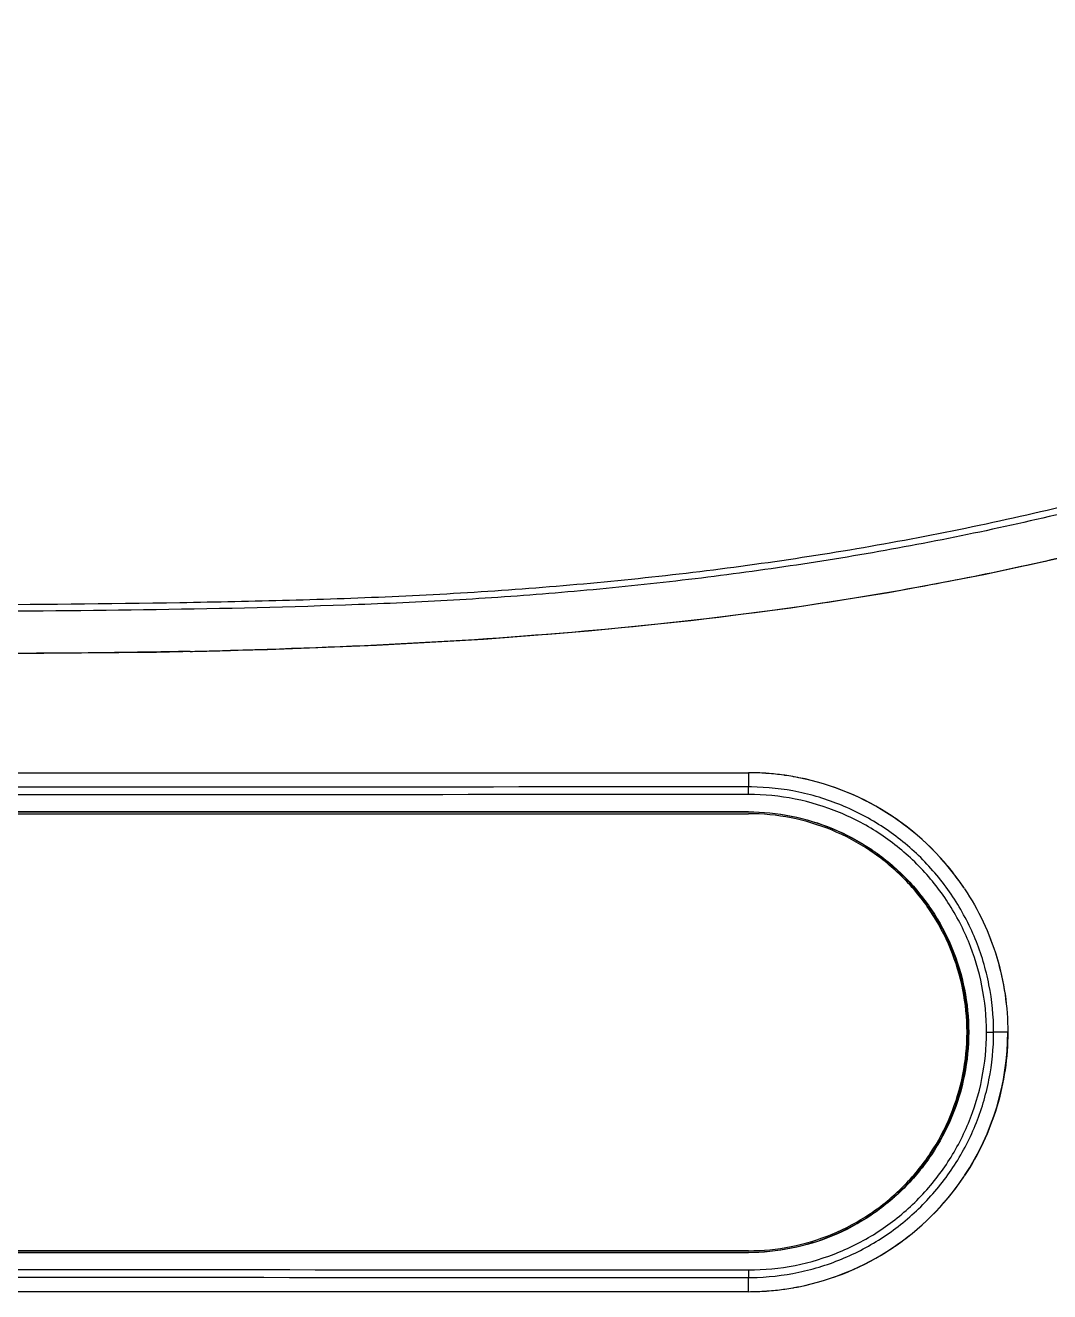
# Model space of a CAD drawing. Header units: millimetres. Extents: x 50 to 1284, y 47 to 781.
# Drawn here: x 247.9 to 378, y 302.7 to 463.6 of the extents above; entities that cross this region are included whole.
import ezdxf

# ---------------------------------------------------------------- set-up
doc = ezdxf.new("R2010")
doc.units = ezdxf.units.MM
doc.header["$LTSCALE"] = 20
doc.layers.add('00_COMPONENTS', color=7, linetype='Continuous')

msp = doc.modelspace()

# ---------------------------------------------------------------- linework, layer by layer
at = {"layer": '00_COMPONENTS', "color": 7, "linetype": 'Continuous'}
for p, q in [((222.451, 368.65), (300.122, 368.65)), ((222.451, 368.65), (300.122, 368.65)), ((300.122, 368.65), (319.909, 368.65)), ((300.122, 368.65), (319.909, 368.65)), ((319.909, 368.65), (339.695, 368.65)), ((319.909, 368.65), (339.695, 368.65)), ((134.365, 363.45), (339.716, 363.45)), ((339.695, 363.681), (134.78, 363.681)), ((339.663, 363.65), (134.78, 363.65)), ((367.019, 354.115), (367.047, 354.073)), ((367.047, 354.073), (367.068, 354.042)), ((367.068, 354.042), (367.047, 354.073)), ((367.044, 317.323), (367.013, 317.277)), ((367.068, 317.358), (367.044, 317.323)), ((367.044, 317.323), (367.068, 317.358)), ((339.716, 307.95), (134.365, 307.95)), ((134.78, 307.75), (339.663, 307.75)), ((134.78, 307.718), (339.695, 307.718)), ((300.122, 302.75), (130.424, 302.75)), ((300.122, 302.75), (130.424, 302.75)), ((325.891, 302.75), (300.122, 302.75)), ((319.909, 302.75), (300.122, 302.75)), ((339.695, 302.75), (319.909, 302.75)), ((339.695, 302.75), (325.891, 302.75))]:
    msp.add_line(p, q, dxfattribs=at)
at = {"layer": '00_COMPONENTS', "color": 9, "linetype": 'Continuous'}
for p, q in [((339.695, 368.65), (339.695, 366.851)), ((339.695, 363.681), (339.663, 363.65)), ((367.68, 335.7), (367.617, 335.7)), ((369.941, 335.7), (370.847, 335.7)), ((370.89, 335.7), (370.847, 335.7)), ((371.088, 335.7), (370.89, 335.7)), ((372.645, 335.7), (371.088, 335.7)), ((339.695, 307.718), (339.663, 307.75)), ((339.695, 302.75), (339.695, 304.548))]:
    msp.add_line(p, q, dxfattribs=at)
at = {"layer": '00_COMPONENTS', "color": 7, "linetype": 'Continuous'}
for points in [[(271.239, 384.13), (278.643, 384.303), (292.488, 384.84), (306.08, 385.617), (319.383, 386.651), (332.381, 387.964), (345.096, 389.583), (357.515, 391.527), (369.619, 393.806), (381.425, 396.402)], [(225.792, 383.846), (235.698, 383.797), (250.228, 383.819), (264.546, 383.973), (271.239, 384.13)]]:
    msp.add_lwpolyline(points, dxfattribs=at)
at = {"layer": '00_COMPONENTS', "color": 9, "linetype": 'Continuous'}
for centre, radius, start, end in [((247.577, 1408.828), 1024.989, 271.185854, 271.322774), ((248.473, 1370.101), 986.252, 271.322698, 271.479783), ((339.695, 335.785), 31.066, 89.29124, 90.00048), ((339.695, 335.615), 31.066, 269.99952, 270.70876)]:
    msp.add_arc(centre, radius, start, end, dxfattribs=at)
at = {"layer": '00_COMPONENTS', "color": 7, "linetype": 'Continuous'}
for centre, radius, start, end in [((339.694, 335.763), 32.886, 88.1741, 89.99949), ((339.695, 335.655), 32.995, 88.18081, 90.00022), ((339.693, 335.714), 32.936, 87.87247, 88.17448), ((339.696, 335.69), 32.96, 87.87869, 88.18049), ((339.692, 335.677), 32.973, 86.10949, 87.8722), ((339.697, 335.711), 32.939, 86.11426, 87.87878), ((339.69, 335.654), 32.996, 85.81888, 86.10966), ((339.698, 335.73), 32.92, 85.82261, 86.11406), ((339.689, 335.641), 33.009, 82.17234, 85.81862), ((339.698, 335.735), 32.915, 82.16583, 85.82253), ((339.693, 335.676), 32.974, 81.88518, 82.17169), ((339.696, 335.715), 32.935, 81.87914, 82.16599), ((339.691, 335.686), 32.964, 80.10684, 81.87885), ((339.698, 335.71), 32.94, 80.1121, 81.88543), ((339.706, 335.755), 32.893, 79.8163, 80.11175), ((339.686, 335.653), 32.998, 79.81251, 80.10703), ((339.711, 335.78), 32.869, 79.16087, 79.81635), ((339.682, 335.632), 33.019, 79.15995, 79.81247), ((339.716, 335.807), 32.84, 78.80151, 79.16082), ((339.722, 335.84), 32.807, 78.80033, 79.15998), ((339.695, 335.7), 32.95, 33.97779, 78.80191), ((339.695, 335.7), 32.95, 33.89093, 78.80193), ((339.787, 335.762), 32.839, 33.57392, 33.82504), ((339.779, 335.757), 32.848, 33.5734, 33.8244), ((339.694, 335.7), 32.951, 326.46849, 359.99974), ((339.695, 335.7), 32.95, 281.19555, 326.10105), ((339.695, 335.7), 32.95, 281.19556, 326.005), ((339.786, 335.639), 32.84, 326.17496, 326.46917), ((339.771, 335.648), 32.858, 326.1756, 326.46961), ((339.694, 335.636), 32.886, 270.00051, 271.83104), ((339.695, 335.744), 32.994, 269.99978, 271.82432), ((339.693, 335.686), 32.936, 271.83065, 272.12371), ((339.696, 335.71), 32.96, 271.82464, 272.11749), ((339.692, 335.723), 32.973, 272.12398, 273.89309), ((339.697, 335.689), 32.939, 272.1174, 273.88831), ((339.69, 335.746), 32.996, 273.89291, 274.17629), ((339.698, 335.67), 32.92, 273.88852, 274.17255), ((339.689, 335.759), 33.009, 274.17656, 277.82041), ((339.698, 335.663), 32.913, 274.17252, 277.82702), ((339.693, 335.724), 32.974, 277.82106, 278.11532), ((339.696, 335.684), 32.935, 277.82675, 278.12136), ((339.698, 335.69), 32.94, 278.11507, 279.88137), ((339.691, 335.714), 32.964, 278.12164, 279.88664), ((339.706, 335.644), 32.893, 279.88172, 280.18167), ((339.686, 335.747), 32.998, 279.88647, 280.18547), ((339.711, 335.62), 32.869, 280.18163, 280.83913), ((339.682, 335.767), 33.019, 280.18551, 280.84005), ((339.716, 335.592), 32.84, 280.83918, 281.19595), ((339.722, 335.559), 32.807, 280.84002, 281.19714)]:
    msp.add_arc(centre, radius, start, end, dxfattribs=at)
at = {"layer": '00_COMPONENTS', "color": 9, "linetype": 'Continuous'}
for points, knots in [([(282.935, 778.246), (291.21, 777.95), (307.779, 777.117), (332.589, 774.915), (357.302, 771.469), (381.763, 766.458), (405.888, 760.005), (429.624, 752.239), (452.87, 743.112), (475.493, 732.523), (493.621, 722.268), (507.513, 713.092), (520.928, 703.237), (536.646, 689.535), (553.144, 670.7), (566.529, 649.513), (574.48, 630.175), (578.721, 614.068), (580.813, 601.745), (581.898, 589.295), (582.03, 576.799), (581.203, 564.33), (579.395, 551.963), (576.51, 539.799), (571.234, 524.002), (562.07, 505.209), (547.453, 484.863), (530.018, 466.902), (510.469, 451.302), (489.443, 437.789), (467.343, 426.134), (444.467, 416.108), (421.034, 407.473), (397.146, 400.189), (376.93, 395.237), (360.604, 392.016), (344.194, 389.316), (323.56, 386.853), (298.749, 385.032), (282.198, 384.391), (273.942, 384.178)], [0, 0, 0, 0, 0.0311181, 0.0623407, 0.0935828, 0.1248433, 0.1561196, 0.1873892, 0.2186571, 0.2499252, 0.2811938, 0.2968314, 0.312472, 0.3437352, 0.374995, 0.406247, 0.437498, 0.4531365, 0.4687748, 0.4844169, 0.5000562, 0.5156973, 0.5313375, 0.5469748, 0.5626153, 0.593866, 0.6251215, 0.6563828, 0.6876488, 0.7189164, 0.750184, 0.7814537, 0.8127207, 0.8439929, 0.8752667, 0.8908983, 0.9065236, 0.9377597, 0.9689597, 1, 1, 1, 1]), ([(286.821, 772.827), (291.116, 772.687), (299.718, 772.335), (312.623, 771.49), (325.538, 770.312), (342.771, 768.276), (364.252, 764.77), (389.739, 758.84), (414.853, 751.338), (439.488, 742.321), (459.51, 733.509), (475.103, 725.574), (490.356, 717), (508.641, 704.938), (525.405, 690.794), (537.524, 678.155), (545.864, 668), (553.319, 657.175), (559.744, 645.706), (565.064, 633.685), (569.23, 621.215), (572.165, 608.4), (573.905, 595.372), (574.516, 582.245), (574.055, 569.113), (572.474, 556.065), (568.792, 538.944), (562.619, 522.441), (554.256, 507.055), (544.501, 492.502), (530.047, 475.961), (510.074, 458.836), (488.237, 444.199), (465.118, 431.729), (441.139, 421.046), (416.54, 411.922), (391.458, 404.306), (370.216, 399.286), (353.085, 396.113), (340.197, 394.154), (327.286, 392.575), (314.369, 391.346), (301.458, 390.471), (284.304, 389.711), (262.958, 389.284), (237.485, 389.048), (220.564, 389.06), (212.137, 389.086)], [0, 0, 0, 0, 0.015431, 0.0309086, 0.04643, 0.0619906, 0.0932083, 0.1245234, 0.1558824, 0.1872628, 0.2186575, 0.2343608, 0.2500657, 0.281468, 0.3128683, 0.3285772, 0.3442871, 0.3599983, 0.3757092, 0.3914197, 0.4071311, 0.4228419, 0.4385522, 0.4542622, 0.469972, 0.485681, 0.50139, 0.5327761, 0.5484888, 0.5642012, 0.5956, 0.6270032, 0.6584097, 0.6898126, 0.7212081, 0.7525929, 0.7839563, 0.8152729, 0.8309031, 0.8465052, 0.8620724, 0.8775993, 0.893087, 0.9085308, 0.9392482, 0.9697393, 1, 1, 1, 1]), ([(212.384, 389.982), (221.535, 389.954), (239.911, 389.936), (262.92, 390.158), (281.414, 390.544), (295.321, 391.029), (309.23, 391.82), (323.131, 393.001), (337.019, 394.588), (350.889, 396.612), (364.736, 399.119), (383.212, 403.153), (406.149, 409.44), (433.165, 418.807), (459.54, 429.992), (484.946, 443.244), (508.905, 458.985), (527.053, 474.61), (539.944, 488.725), (548.683, 500.132), (556.258, 512.337), (562.556, 525.261), (567.478, 538.763), (572.092, 557.36), (573.368, 571.765), (573.367, 581.35)], [0, 0, 0, 0, 0.0605479, 0.1215959, 0.1522525, 0.1829461, 0.2136689, 0.2444305, 0.2752481, 0.3061486, 0.337167, 0.3683415, 0.4312634, 0.4944029, 0.5574147, 0.6206711, 0.6837562, 0.7467253, 0.7785125, 0.8101142, 0.8416707, 0.873398, 0.9050825, 0.9365809, 1, 1, 1, 1]), ([(268.79, 384.058), (264.847, 383.977), (249.214, 383.742), (233.578, 383.787), (221.887, 383.869)], [0, 0, 0, 0, 0.2522637, 1, 1, 1, 1]), ([(339.734, 365.886), (339.734, 365.993), (339.732, 366.195), (339.725, 366.472), (339.713, 366.687), (339.703, 366.806), (339.695, 366.851)], [0, 0, 0, 0, 0.3315654, 0.6282486, 0.8590572, 1, 1, 1, 1]), ([(370.847, 335.7), (370.847, 337.721), (370.451, 341.773), (368.693, 347.613), (365.837, 353.003), (361.992, 357.736), (357.305, 361.635), (351.953, 364.553), (346.141, 366.379), (342.098, 366.824), (340.079, 366.849)], [0, 0, 0, 0, 0.1250752, 0.2501389, 0.3751815, 0.5001964, 0.6251814, 0.7501385, 0.8750741, 1, 1, 1, 1]), ([(369.941, 335.7), (369.941, 337.674), (369.551, 341.635), (367.819, 347.337), (365.006, 352.593), (361.223, 357.197), (356.615, 360.973), (351.36, 363.777), (345.662, 365.501), (341.706, 365.888), (339.734, 365.886)], [0, 0, 0, 0, 0.1250834, 0.2501541, 0.3752013, 0.5002178, 0.625201, 0.7501538, 0.8750832, 1, 1, 1, 1]), ([(339.734, 305.513), (341.706, 305.512), (345.662, 305.898), (351.36, 307.623), (356.615, 310.427), (361.223, 314.203), (365.006, 318.807), (367.819, 324.062), (369.551, 329.765), (369.941, 333.725), (369.941, 335.7)], [0, 0, 0, 0, 0.1249168, 0.2498462, 0.374799, 0.4997822, 0.6247987, 0.7498459, 0.8749166, 1, 1, 1, 1]), ([(340.079, 304.551), (342.098, 304.576), (346.141, 305.02), (351.953, 306.847), (357.305, 309.764), (361.992, 313.663), (365.837, 318.397), (368.693, 323.787), (370.451, 329.626), (370.847, 333.679), (370.847, 335.7)], [0, 0, 0, 0, 0.1249259, 0.2498615, 0.3748186, 0.4998036, 0.6248185, 0.7498611, 0.8749248, 1, 1, 1, 1]), ([(339.734, 305.513), (339.734, 305.406), (339.732, 305.204), (339.725, 304.927), (339.713, 304.713), (339.703, 304.593), (339.695, 304.548)], [0, 0, 0, 0, 0.3315655, 0.6282487, 0.8590573, 1, 1, 1, 1])]:
    msp.add_open_spline(points, degree=3, knots=knots, dxfattribs=at)
for points in [[(339.695, 366.851), (270.62, 366.821), (201.546, 366.803), (132.471, 366.788)], [(339.734, 365.886), (305.197, 365.864), (236.124, 365.832), (167.052, 365.811), (132.515, 365.802)], [(132.515, 305.598), (167.052, 305.589), (236.124, 305.567), (305.197, 305.535), (339.734, 305.513)], [(132.471, 304.611), (201.546, 304.596), (270.62, 304.578), (339.695, 304.548)]]:
    msp.add_open_spline(points, degree=3, dxfattribs=at)
at = {"layer": '00_COMPONENTS', "color": 7, "linetype": 'Continuous'}
for points, knots in [([(367.617, 335.7), (367.617, 337.523), (367.259, 341.177), (365.666, 346.436), (363.084, 351.284), (359.607, 355.54), (355.361, 359.044), (350.499, 361.661), (345.199, 363.283), (341.508, 363.65), (339.663, 363.65)], [0, 0, 0, 0, 0.1247958, 0.2493422, 0.3737948, 0.4983078, 0.6230342, 0.7481253, 0.873731, 1, 1, 1, 1]), ([(339.695, 363.681), (341.522, 363.681), (345.187, 363.321), (350.466, 361.72), (355.335, 359.121), (359.604, 355.62), (363.109, 351.354), (365.714, 346.483), (367.319, 341.199), (367.68, 337.53), (367.68, 335.7)], [0, 0, 0, 0, 0.1249177, 0.2498462, 0.3747988, 0.4997824, 0.6247992, 0.7498462, 0.8749159, 1, 1, 1, 1]), ([(367.466, 335.7), (367.466, 337.505), (367.11, 341.133), (365.528, 346.366), (362.949, 351.201), (359.472, 355.442), (355.232, 358.923), (350.395, 361.507), (345.157, 363.093), (341.524, 363.45), (339.716, 363.45)], [0, 0, 0, 0, 0.1244699, 0.2493951, 0.374555, 0.4997616, 0.6250029, 0.7502655, 0.875347, 1, 1, 1, 1]), ([(367.148, 353.922), (368.038, 352.581), (369.623, 349.764), (371.356, 345.242), (372.409, 340.521), (372.645, 337.304), (372.645, 335.7)], [0, 0, 0, 0, 0.2503168, 0.5005334, 0.7504829, 1, 1, 1, 1]), ([(367.148, 353.922), (368.921, 351.25), (371.011, 346.812), (372.414, 340.529), (372.645, 337.308), (372.645, 335.7)], [0, 0, 0, 0, 0.4993213, 0.7496584, 1, 1, 1, 1]), ([(339.663, 307.75), (341.508, 307.75), (345.199, 308.116), (350.499, 309.739), (355.361, 312.356), (359.607, 315.86), (363.084, 320.115), (365.666, 324.963), (367.259, 330.223), (367.617, 333.876), (367.617, 335.7)], [0, 0, 0, 0, 0.126269, 0.2518747, 0.3769658, 0.5016922, 0.6262052, 0.7506578, 0.8752042, 1, 1, 1, 1]), ([(367.68, 335.7), (367.68, 333.87), (367.319, 330.2), (365.714, 324.916), (363.109, 320.046), (359.604, 315.779), (355.335, 312.279), (350.466, 309.679), (345.187, 308.079), (341.522, 307.718), (339.695, 307.718)], [0, 0, 0, 0, 0.1250842, 0.2501538, 0.3752008, 0.5002176, 0.6252012, 0.7501538, 0.8750823, 1, 1, 1, 1]), ([(339.716, 307.95), (341.524, 307.95), (345.157, 308.306), (350.395, 309.893), (355.232, 312.477), (359.472, 315.958), (362.949, 320.199), (365.528, 325.034), (367.11, 330.266), (367.466, 333.894), (367.466, 335.7)], [0, 0, 0, 0, 0.124653, 0.2497345, 0.3749971, 0.5002384, 0.625445, 0.7506049, 0.8755301, 1, 1, 1, 1]), ([(372.645, 335.7), (372.645, 334.097), (372.41, 330.885), (371.359, 326.169), (369.631, 321.652), (368.049, 318.838), (367.161, 317.498)], [0, 0, 0, 0, 0.2495172, 0.4994664, 0.7496829, 1, 1, 1, 1])]:
    msp.add_open_spline(points, degree=3, knots=knots, dxfattribs=at)

doc.saveas('drawing.dxf')
